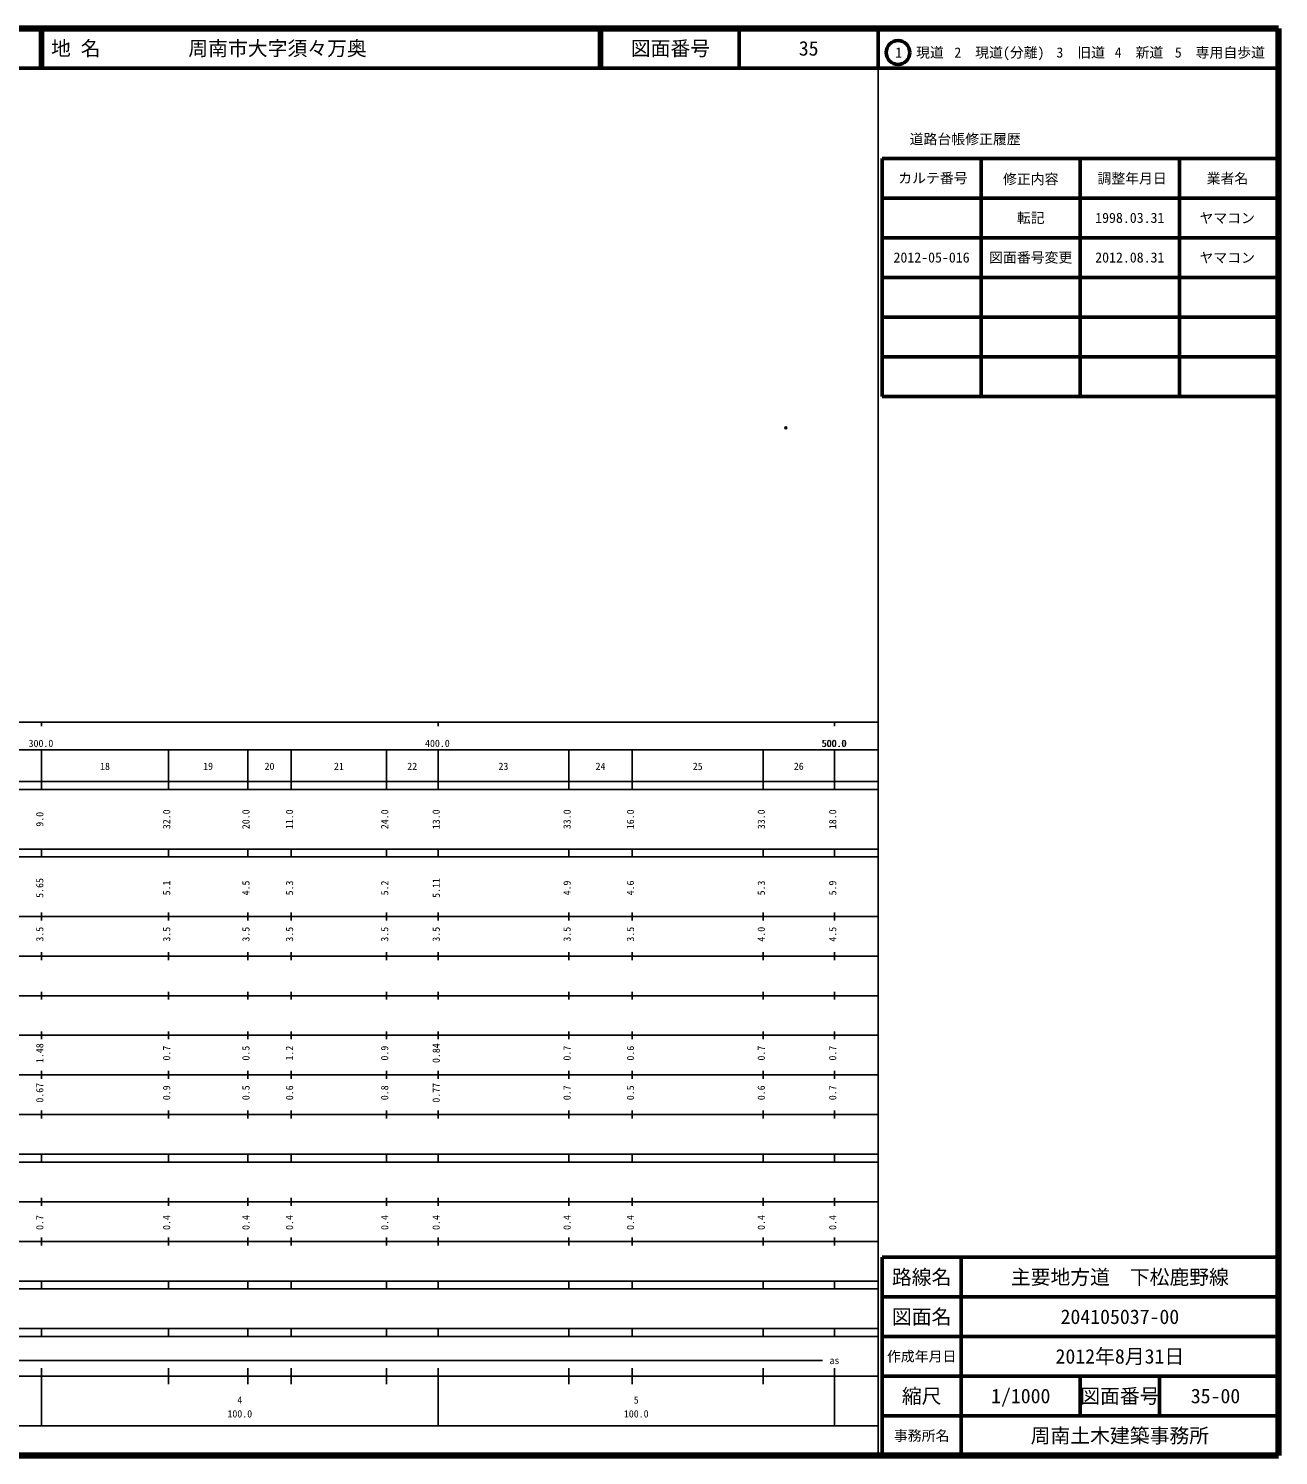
# Model space of a CAD drawing. Units: millimetres on the paper. Extents: x 40 to 680, y 20 to 380.
# Drawn here: x 364.7 to 680, y 20 to 380 of the extents above; entities that cross this region are included whole.
import ezdxf
from ezdxf.enums import TextEntityAlignment as Align

# ---------------------------------------------------------------- set-up
doc = ezdxf.new("R2010")
doc.units = ezdxf.units.MM
doc.header["$PDMODE"] = 32
doc.header["$PDSIZE"] = 0.5
doc.layers.add('M-OTRS', color=6, linetype='Continuous')
doc.layers.add('M-TTL-TXT', color=7, linetype='Continuous')
for name, color, linetype, lineweight in [('M-TTL', 2, 'Continuous', 140), ('M-TTL-BAND', 7, 'Continuous', 25), ('M-TTL-FRAM', 2, 'Continuous', 50), ('M-TTL-LINE', 7, 'Continuous', 50)]:
    doc.layers.add(name, color=color, linetype=linetype, lineweight=lineweight)
doc.styles.add('ＭＳ ゴシック', font='')
doc.styles.get('ＭＳ ゴシック').set_extended_font_data('MS Gothic')

msp = doc.modelspace()

# ---------------------------------------------------------------- linework, layer by layer
at = {"layer": 'M-OTRS'}
msp.add_point((555.763, 279.255), dxfattribs=at)
at = {"layer": 'M-TTL'}
for p, q in [((680, 380), (40, 380)), ((680, 20), (680, 380)), ((40, 20), (680, 20))]:
    msp.add_line(p, q, dxfattribs=at)
at = {"layer": 'M-TTL-BAND'}
for p, q in [((579, 20), (579, 370)), ((40, 205), (579, 205)), ((368, 205), (368, 204)), ((468, 205), (468, 204)), ((568, 205), (568, 204)), ((68, 198), (579, 198)), ((368, 188), (368, 198)), ((400, 188), (400, 198)), ((420, 188), (420, 198)), ((431, 188), (431, 198)), ((455, 188), (455, 198)), ((468, 188), (468, 198)), ((501, 188), (501, 198)), ((517, 188), (517, 198)), ((550, 188), (550, 198)), ((568, 188), (568, 198)), ((40, 190), (579, 190)), ((40, 188), (579, 188)), ((40, 173), (579, 173)), ((368, 171), (368, 173)), ((400, 171), (400, 173)), ((420, 171), (420, 173)), ((431, 171), (431, 173)), ((455, 171), (455, 173)), ((468, 171), (468, 173)), ((501, 171), (501, 173)), ((517, 171), (517, 173)), ((550, 171), (550, 173)), ((568, 171), (568, 173)), ((40, 171), (579, 171)), ((40, 156), (579, 156)), ((368, 155), (368, 157)), ((400, 155), (400, 157)), ((420, 155), (420, 157)), ((431, 155), (431, 157)), ((455, 155), (455, 157)), ((468, 155), (468, 157)), ((501, 155), (501, 157)), ((517, 155), (517, 157)), ((550, 155), (550, 157)), ((568, 155), (568, 157)), ((46, 146), (579, 146)), ((368, 145), (368, 147)), ((400, 145), (400, 147)), ((420, 145), (420, 147)), ((431, 145), (431, 147)), ((455, 145), (455, 147)), ((468, 145), (468, 147)), ((501, 145), (501, 147)), ((517, 145), (517, 147)), ((550, 145), (550, 147)), ((568, 145), (568, 147)), ((368, 135), (368, 137)), ((400, 135), (400, 137)), ((420, 135), (420, 137)), ((431, 135), (431, 137)), ((455, 135), (455, 137)), ((468, 135), (468, 137)), ((501, 135), (501, 137)), ((517, 135), (517, 137)), ((550, 135), (550, 137)), ((568, 135), (568, 137)), ((52, 136), (579, 136)), ((46, 126), (579, 126)), ((368, 125), (368, 127)), ((400, 125), (400, 127)), ((420, 125), (420, 127)), ((431, 125), (431, 127)), ((455, 125), (455, 127)), ((468, 125), (468, 127)), ((501, 125), (501, 127)), ((517, 125), (517, 127)), ((550, 125), (550, 127)), ((568, 125), (568, 127)), ((52, 116), (579, 116)), ((368, 115), (368, 117)), ((400, 115), (400, 117)), ((420, 115), (420, 117)), ((431, 115), (431, 117)), ((455, 115), (455, 117)), ((468, 115), (468, 117)), ((501, 115), (501, 117)), ((517, 115), (517, 117)), ((550, 115), (550, 117)), ((568, 115), (568, 117)), ((46, 106), (579, 106)), ((368, 105), (368, 107)), ((400, 105), (400, 107)), ((420, 105), (420, 107)), ((431, 105), (431, 107)), ((455, 105), (455, 107)), ((468, 105), (468, 107)), ((501, 105), (501, 107)), ((517, 105), (517, 107)), ((550, 105), (550, 107)), ((568, 105), (568, 107)), ((40, 96), (579, 96)), ((40, 94), (579, 94)), ((368, 94), (368, 96)), ((400, 94), (400, 96)), ((420, 94), (420, 96)), ((431, 94), (431, 96)), ((455, 94), (455, 96)), ((468, 94), (468, 96)), ((501, 94), (501, 96)), ((517, 94), (517, 96)), ((550, 94), (550, 96)), ((568, 94), (568, 96)), ((49, 84), (579, 84)), ((368, 83), (368, 85)), ((400, 83), (400, 85)), ((420, 83), (420, 85)), ((431, 83), (431, 85)), ((455, 83), (455, 85)), ((468, 83), (468, 85)), ((501, 83), (501, 85)), ((517, 83), (517, 85)), ((550, 83), (550, 85)), ((568, 83), (568, 85)), ((40, 74), (579, 74)), ((368, 73), (368, 75)), ((400, 73), (400, 75)), ((420, 73), (420, 75)), ((431, 73), (431, 75)), ((455, 73), (455, 75)), ((468, 73), (468, 75)), ((501, 73), (501, 75)), ((517, 73), (517, 75)), ((550, 73), (550, 75)), ((568, 73), (568, 75)), ((40, 64), (579, 64)), ((40, 62), (579, 62)), ((368, 62), (368, 64)), ((400, 62), (400, 64)), ((420, 62), (420, 64)), ((431, 62), (431, 64)), ((455, 62), (455, 64)), ((468, 62), (468, 64)), ((501, 62), (501, 64)), ((517, 62), (517, 64)), ((550, 62), (550, 64)), ((568, 62), (568, 64)), ((40, 52), (579, 52)), ((368, 50), (368, 52)), ((400, 50), (400, 52)), ((420, 50), (420, 52)), ((431, 50), (431, 52)), ((455, 50), (455, 52)), ((468, 50), (468, 52)), ((501, 50), (501, 52)), ((517, 50), (517, 52)), ((550, 50), (550, 52)), ((568, 50), (568, 52)), ((40, 50), (579, 50)), ((71, 44), (565, 44)), ((40, 40), (579, 40)), ((368, 27.5), (368, 42)), ((400, 38), (400, 42)), ((420, 38), (420, 42)), ((431, 38), (431, 42)), ((455, 38), (455, 42)), ((468, 27.5), (468, 42)), ((501, 38), (501, 42)), ((517, 38), (517, 42)), ((550, 38), (550, 42)), ((568, 27.5), (568, 42)), ((68, 27.5), (579, 27.5))]:
    msp.add_line(p, q, dxfattribs=at)
at = {"layer": 'M-TTL-FRAM'}
for p, q in [((580, 347.197), (580, 287.197)), ((580, 347.197), (680, 347.197)), ((580, 287.197), (680, 287.197)), ((680, 70), (580, 70)), ((580, 70), (580, 20))]:
    msp.add_line(p, q, dxfattribs=at)
at = {"layer": 'M-TTL-LINE'}
for p, q in [((367.75, 380), (367.75, 370)), ((368.25, 380), (368.25, 370)), ((508.747, 380), (508.747, 370)), ((509.247, 380), (509.247, 370)), ((543.997, 380), (543.997, 370)), ((579, 380), (579, 370)), ((40, 370), (680, 370)), ((605, 347.197), (605, 287.197)), ((630, 347.197), (630, 287.197)), ((655, 347.197), (655, 287.197)), ((580, 337.197), (680, 337.197)), ((580, 327.197), (680, 327.197)), ((580, 317.197), (680, 317.197)), ((580, 307.197), (680, 307.197)), ((580, 297.197), (680, 297.197)), ((600, 70), (600, 20)), ((680, 60), (580, 60)), ((680, 50), (580, 50)), ((680, 40), (580, 40)), ((630, 40), (630, 30)), ((650, 40), (650, 30)), ((680, 30), (580, 30))]:
    msp.add_line(p, q, dxfattribs=at)
msp.add_circle((584.031, 373.958), 3, dxfattribs=at)

# ---------------------------------------------------------------- texts
at = {"layer": 'M-TTL-BAND', "style": 'ＭＳ ゴシック'}
for s, p in [('300.0', (367.844, 198.195)), ('400.0', (467.844, 198.195)), ('500.0', (567.844, 198.195)), ('500.0', (568, 198.195)), ('18', (384, 192.405)), ('19', (410, 192.405)), ('20', (425.5, 192.405)), ('21', (443, 192.405)), ('22', (461.5, 192.405)), ('23', (484.5, 192.405)), ('24', (509, 192.405)), ('25', (533.5, 192.405)), ('26', (559, 192.405)), ('as', (568, 42.5)), ('4', (418, 32.523)), ('5', (518, 32.523)), ('100.0', (418, 29.033)), ('100.0', (518, 29.033))]:
    msp.add_text(s, height=1.833, dxfattribs=at).set_placement(p, align=Align.BOTTOM_CENTER)
for s, p in [('9.0', (369, 180.5)), ('32.0', (401, 180.5)), ('20.0', (421, 180.5)), ('11.0', (432, 180.5)), ('24.0', (456, 180.5)), ('13.0', (469, 180.5)), ('33.0', (502, 180.5)), ('16.0', (518, 180.5)), ('33.0', (551, 180.5)), ('18.0', (569, 180.5)), ('5.65', (369, 163.174)), ('5.1', (401, 163.174)), ('4.5', (421, 163.174)), ('5.3', (432, 163.174)), ('5.2', (456, 163.174)), ('5.11', (469, 163.174)), ('4.9', (502, 163.174)), ('4.6', (518, 163.174)), ('5.3', (551, 163.174)), ('5.9', (569, 163.174)), ('3.5', (369, 151.5)), ('3.5', (401, 151.5)), ('3.5', (421, 151.5)), ('3.5', (432, 151.5)), ('3.5', (456, 151.5)), ('3.5', (469, 151.5)), ('3.5', (502, 151.5)), ('3.5', (518, 151.5)), ('4.0', (551, 151.5)), ('4.5', (569, 151.5)), ('1.48', (369, 121.5)), ('0.7', (401, 121.5)), ('0.5', (421, 121.5)), ('1.2', (432, 121.5)), ('0.9', (456, 121.5)), ('0.84', (469, 121.5)), ('0.7', (502, 121.5)), ('0.6', (518, 121.5)), ('0.7', (551, 121.5)), ('0.7', (569, 121.5)), ('0.67', (369, 111.5)), ('0.9', (401, 111.5)), ('0.5', (421, 111.5)), ('0.6', (432, 111.5)), ('0.8', (456, 111.5)), ('0.77', (469, 111.5)), ('0.7', (502, 111.5)), ('0.5', (518, 111.5)), ('0.6', (551, 111.5)), ('0.7', (569, 111.5)), ('0.7', (369, 78.764)), ('0.4', (401, 78.764)), ('0.4', (421, 78.764)), ('0.4', (432, 78.764)), ('0.4', (456, 78.764)), ('0.4', (469, 78.764)), ('0.4', (502, 78.764)), ('0.4', (518, 78.764)), ('0.4', (551, 78.764)), ('0.4', (569, 78.764))]:
    msp.add_text(s, height=1.833, rotation=90, dxfattribs=at).set_placement(p, align=Align.BOTTOM_CENTER)
at = {"layer": 'M-TTL-TXT', "style": 'ＭＳ ゴシック'}
for s, p in [('地 名', (370.38, 375)), ('周南市大字須々万奥', (405.024, 375))]:
    msp.add_text(s, height=3.666, dxfattribs=at).set_placement(p, align=Align.MIDDLE_LEFT)
for s, height, p in [('図面番号', 3.666, (526.622, 375)), ('35', 3.666, (561.497, 375)), ('1\u3000現道', 2.566, (589.448, 373.958)), ('2\u3000現道(分離)', 2.566, (609.619, 373.958)), ('3\u3000旧道', 2.566, (630.121, 373.958)), ('4\u3000新道', 2.566, (644.824, 373.958)), ('5\u3000専用自歩道', 2.566, (665.228, 373.958)), ('道路台帳修正履歴', 2.566, (600.968, 352.113)), ('カルテ番号', 2.566, (592.839, 342.277)), ('修正内容', 2.566, (617.509, 342.023)), ('調整年月日', 2.566, (643.089, 342.197)), ('業者名', 2.566, (667.134, 342.197)), ('転記', 2.566, (617.5, 332.245)), ('1998.03.31', 2.566, (642.5, 332.245)), ('ヤマコン', 2.566, (667.077, 332.189)), ('2012-05-016', 2.566, (592.5, 322.245)), ('図面番号変更', 2.566, (617.5, 322.245)), ('2012.08.31', 2.566, (642.5, 322.245)), ('ヤマコン', 2.566, (667.077, 322.189)), ('路線名', 3.666, (590, 65)), ('路線名', 3.666, (590, 65)), ('主要地方道\u3000下松鹿野線', 3.666, (640, 65)), ('図面名', 3.666, (590, 55)), ('図面名', 3.666, (590, 55)), ('204105037-00', 3.666, (640, 55)), ('2012年8月31日', 3.666, (640, 45)), ('作成年月日', 2.566, (590, 45)), ('作成年月日', 2.566, (590, 45)), ('縮尺', 3.666, (590, 35)), ('縮尺', 3.666, (590, 35)), ('1/1000', 3.666, (615, 35)), ('図面番号', 3.666, (640, 35)), ('図面番号', 3.666, (640, 35)), ('35-00', 3.666, (664.125, 35)), ('事務所名', 2.566, (590, 25)), ('事務所名', 2.566, (590, 25)), ('周南土木建築事務所', 3.666, (640, 25))]:
    msp.add_text(s, height=height, dxfattribs=at).set_placement(p, align=Align.MIDDLE_CENTER)

doc.saveas('drawing.dxf')
